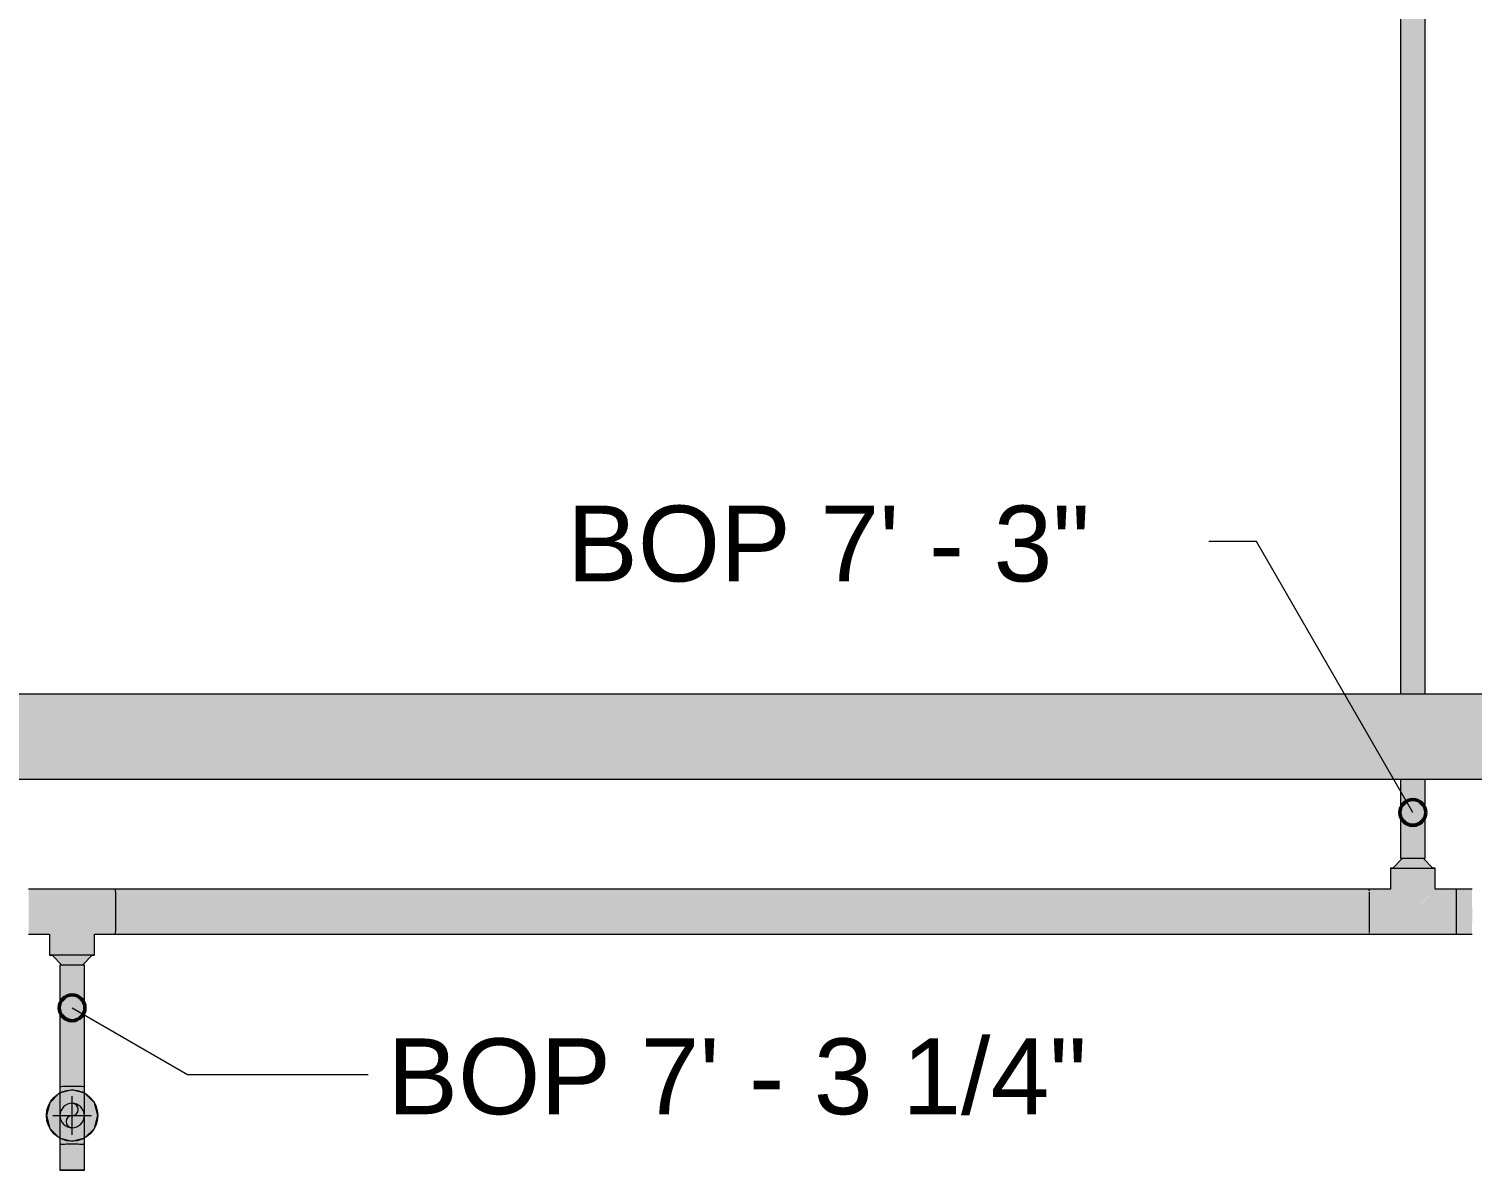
# Model space of a CAD drawing. Header units: inches. Extents: x -3385 to 41, y 7 to 1342.
# Drawn here: x -503.7 to -391.4, y 45.6 to 134.4 of the extents above; entities that cross this region are included whole.
import ezdxf

# ---------------------------------------------------------------- set-up
doc = ezdxf.new("R2010")
doc.units = ezdxf.units.IN
doc.header["$MEASUREMENT"] = 0
for name, color, linetype, lineweight in [('A-ANNO-NOTE', 131, 'Continuous', 9), ('G-ANNO-DIMS', 111, 'Continuous', 9), ('P-PIPE', 3, 'Continuous', 9), ('P-PIPE-CNTR', 3, 'Continuous', 9)]:
    doc.layers.add(name, color=color, linetype=linetype, lineweight=lineweight)
doc.styles.add('Arial', font='arial.ttf', dxfattribs={"height": 5.901198})

msp = doc.modelspace()

# ---------------------------------------------------------------- hatches: boundary and pattern name
at = {"layer": 'A-ANNO-NOTE'}
h = msp.add_hatch(color=256, dxfattribs=at)
edge = h.paths.add_edge_path(flags=0)
edge.add_arc((-500.329, 49.885), 2, 0, 360)
msp.add_hatch(color=256, dxfattribs=at).paths.add_polyline_path([(-500.329, 47.885), (-499.329, 48.153), (-498.597, 48.885), (-498.329, 49.885), (-498.597, 50.885), (-499.329, 51.617), (-500.329, 51.885), (-501.329, 51.617), (-502.061, 50.885), (-502.329, 49.885), (-502.061, 48.885), (-501.329, 48.153)], flags=0)
at = {"layer": 'P-PIPE'}
h = msp.add_hatch(color=256, dxfattribs=at)
h.paths.add_polyline_path([(-396.001, 69.905), (-396.001, 76.049), (-396.951, 76.049), (-396.951, 69.909), (-396.476, 69.906), (-396.247, 69.905)], flags=0)
h.paths.add_polyline_path([(-396.001, 82.674), (-396.001, 145.495), (-396.951, 145.498), (-396.945, 82.674), (-396.205, 82.674)], flags=0)
h = msp.add_hatch(color=256, dxfattribs=at)
h.paths.add_polyline_path([(-396.001, 69.905), (-395.051, 69.909), (-395.053, 76.049), (-396.001, 76.049)], flags=0)
h.paths.add_polyline_path([(-396.001, 82.674), (-395.051, 82.674), (-395.051, 145.499), (-395.526, 145.496), (-396.001, 145.495), (-396.001, 95.377)], flags=0)
for points in [[(-409.771, 79.361), (-230.977, 79.361), (-230.983, 82.674), (-587.02, 82.674), (-587.015, 81.632), (-587.013, 79.361), (-427.246, 79.361)], [(-567.045, 76.049), (-230.983, 76.049), (-230.979, 77.019), (-230.977, 79.361), (-587.013, 79.361), (-587.013, 76.049), (-584.519, 76.049)], [(-395.998, 69.121), (-394.438, 69.128), (-395.188, 69.907), (-396.823, 69.898), (-397.563, 69.128), (-396.247, 69.122), (-395.999, 69.121)], [(-395.997, 65.735), (-394.251, 67.492), (-394.251, 69.128), (-394.761, 69.123), (-397.69, 69.126), (-397.751, 69.128), (-397.751, 67.492), (-396.45, 66.188), (-396.292, 66.029)], [(-497.145, 63.992), (-496.944, 63.992), (-496.94, 65.081), (-496.944, 67.492), (-503.715, 67.478), (-503.712, 66.623), (-503.715, 63.992), (-502.079, 63.992), (-500.779, 65.296), (-500.326, 65.749), (-498.578, 63.992), (-498.479, 63.992)], [(-392.611, 65.742), (-391.383, 65.742), (-391.386, 67.492), (-392.615, 67.492), (-392.612, 66.319), (-392.611, 65.742)], [(-498.579, 62.356), (-498.579, 63.992), (-499.089, 64.51), (-500.326, 65.749), (-502.079, 63.992), (-502.079, 62.356), (-501.456, 62.362), (-498.627, 62.358)], [(-496.626, 63.992), (-399.387, 63.992), (-399.384, 64.867), (-399.383, 65.742), (-496.94, 65.742), (-496.942, 63.992)], [(-392.296, 63.992), (-391.386, 63.993), (-391.383, 65.165), (-391.383, 65.742), (-392.611, 65.742), (-392.615, 63.992)], [(-498.77, 62.353), (-499.117, 62.361), (-502.019, 62.356), (-501.268, 62.361), (-498.819, 62.357), (-498.767, 62.356)], [(-499.515, 61.577), (-498.767, 62.356), (-500.083, 62.362), (-501.892, 62.356), (-501.142, 61.577), (-499.516, 61.577)], [(-501.279, 52.129), (-500.804, 52.132), (-500.329, 52.133), (-500.329, 61.579), (-501.279, 61.575), (-501.279, 52.13)], [(-499.379, 52.129), (-499.379, 61.575), (-499.854, 61.578), (-500.329, 61.579), (-500.329, 52.133), (-499.396, 52.129)], [(-500.329, 48.935), (-500.083, 48.968), (-499.854, 49.063), (-499.657, 49.214), (-499.506, 49.41), (-499.411, 49.639), (-499.379, 49.885), (-499.411, 50.131), (-499.506, 50.36), (-499.657, 50.557), (-499.854, 50.708), (-500.083, 50.803), (-500.329, 50.835), (-500.575, 50.803), (-500.804, 50.708), (-501.001, 50.557), (-501.152, 50.36), (-501.247, 50.131), (-501.279, 49.885), (-501.247, 49.639), (-501.152, 49.41), (-501.001, 49.214), (-500.804, 49.063), (-500.575, 48.968)], [(-501.279, 45.641), (-500.804, 45.644), (-500.329, 45.645), (-500.329, 47.645), (-501.279, 47.641)]]:
    msp.add_hatch(color=256, dxfattribs=at).paths.add_polyline_path(points, flags=0)
h = msp.add_hatch(color=256, dxfattribs=at)
h.paths.add_polyline_path([(-496.94, 66.617), (-496.94, 66.617), (-479.67, 66.542)], flags=0)
h.paths.add_polyline_path([(-399.383, 65.742), (-399.387, 67.492), (-496.944, 67.492), (-496.94, 66.617), (-496.94, 65.742), (-399.383, 65.742)], flags=0)
h = msp.add_hatch(color=256, dxfattribs=at)
h.paths.add_polyline_path([(-392.615, 63.992), (-392.612, 64.499), (-399.384, 64.499), (-399.385, 63.992)], flags=0)
h.paths.add_polyline_path([(-392.612, 64.499), (-392.615, 67.492), (-394.251, 67.492), (-394.761, 66.974), (-395.997, 65.735), (-397.751, 67.492), (-399.387, 67.492), (-399.384, 66.611), (-399.384, 64.499)], flags=0)
h.paths.add_polyline_path([(-392.713, 64.867), (-399.383, 65.282), (-399.383, 65.282)], flags=0)
h = msp.add_hatch(color=256, dxfattribs=at)
h.paths.add_polyline_path([(-501.28, 47.641), (-500.805, 47.644), (-500.329, 47.645), (-500.34, 48.935), (-500.583, 48.969), (-500.807, 49.063), (-501.005, 49.217), (-501.17, 49.451), (-501.209, 49.523), (-501.262, 49.702), (-501.28, 49.881), (-501.28, 49.212)], flags=0)
h.paths.add_polyline_path([(-501.28, 49.885), (-501.247, 50.133), (-501.117, 50.418), (-500.983, 50.575), (-500.79, 50.714), (-500.574, 50.803), (-500.329, 50.836), (-500.329, 52.133), (-501.28, 52.129), (-501.28, 49.885)], flags=0)
h = msp.add_hatch(color=256, dxfattribs=at)
h.paths.add_polyline_path([(-499.379, 47.641), (-499.379, 49.879), (-499.411, 49.637), (-499.542, 49.352), (-499.675, 49.195), (-499.887, 49.048), (-500.083, 48.966), (-500.329, 48.934), (-500.329, 47.645), (-499.411, 47.642)], flags=0)
h.paths.add_polyline_path([(-499.379, 49.885), (-499.379, 52.129), (-499.854, 52.132), (-500.329, 52.133), (-500.328, 50.835), (-500.076, 50.801), (-499.853, 50.708), (-499.657, 50.557), (-499.489, 50.318), (-499.45, 50.247), (-499.396, 50.067), (-499.379, 49.89)], flags=0)
h = msp.add_hatch(color=256, dxfattribs=at)
h.paths.add_polyline_path([(-500.329, 48.934), (-500.079, 48.968), (-499.851, 49.063), (-499.655, 49.216), (-499.505, 49.413), (-499.411, 49.641), (-499.379, 49.889), (-499.411, 50.132), (-499.507, 50.361), (-499.658, 50.557), (-499.855, 50.708), (-500.084, 50.803), (-500.331, 50.835), (-500.576, 50.803), (-500.806, 50.707), (-501.002, 50.556), (-501.154, 50.358), (-501.248, 50.128), (-501.279, 49.877), (-501.247, 49.636), (-501.15, 49.406), (-500.999, 49.21), (-500.8, 49.059), (-500.57, 48.966), (-500.34, 48.935)], flags=0)
h.paths.add_polyline_path([(-500.329, 48.935), (-500.585, 48.972), (-500.804, 49.063), (-501.007, 49.221), (-501.152, 49.41), (-501.247, 49.639), (-501.279, 49.888), (-501.245, 50.136), (-501.152, 50.36), (-501.001, 50.557), (-500.804, 50.708), (-500.575, 50.803), (-500.329, 50.835), (-500.082, 50.802), (-499.854, 50.708), (-499.656, 50.556), (-499.506, 50.36), (-499.411, 50.127), (-499.379, 49.885), (-499.414, 49.634), (-499.506, 49.41), (-499.664, 49.208), (-499.854, 49.063), (-500.093, 48.966)], flags=0)
h = msp.add_hatch(color=256, dxfattribs=at)
h.paths.add_polyline_path([(-499.657, 47.643), (-499.657, 47.643), (-499.657, 45.651)], flags=0)
h.paths.add_polyline_path([(-499.379, 45.641), (-499.379, 47.641), (-499.856, 47.644), (-500.329, 47.645), (-500.329, 45.645), (-499.396, 45.641)], flags=0)

# ---------------------------------------------------------------- linework, layer by layer
at = {"layer": 'A-ANNO-NOTE'}
for p, q in [((-500.329, 51.885), (-501.329, 51.617)), ((-499.329, 51.617), (-500.329, 51.885)), ((-502.061, 50.885), (-502.329, 49.885)), ((-501.329, 51.617), (-502.061, 50.885)), ((-498.597, 50.885), (-499.329, 51.617)), ((-498.329, 49.885), (-498.597, 50.885)), ((-502.329, 49.885), (-502.061, 48.885)), ((-498.597, 48.885), (-498.329, 49.885)), ((-502.061, 48.885), (-501.329, 48.153)), ((-499.329, 48.153), (-498.597, 48.885)), ((-501.329, 48.153), (-500.329, 47.885)), ((-500.329, 47.885), (-499.329, 48.153))]:
    msp.add_line(p, q, dxfattribs=at)
msp.add_circle((-500.329, 49.885), 2, dxfattribs=at)
at = {"layer": 'G-ANNO-DIMS'}
for p, q in [((-408.168, 94.541), (-419.93, 94.541)), ((-396.001, 73.466), (-408.168, 94.541)), ((-500.329, 58.266), (-491.353, 53.084)), ((-491.353, 53.084), (-477.3, 53.084))]:
    msp.add_line(p, q, dxfattribs=at)
at = {"layer": 'G-ANNO-DIMS', "lineweight": 50}
for centre in [(-396.001, 73.466), (-500.329, 58.266)]:
    msp.add_circle(centre, 1, dxfattribs=at)
at = {"layer": 'P-PIPE'}
for p, q in [((-396.951, 145.499), (-396.951, 82.674)), ((-395.051, 82.674), (-395.051, 145.499)), ((-230.983, 82.674), (-587.02, 82.674)), ((-587.02, 76.049), (-230.983, 76.049)), ((-396.951, 76.049), (-396.951, 69.909)), ((-395.051, 69.909), (-395.051, 76.049)), ((-396.813, 69.909), (-397.563, 69.128)), ((-395.188, 69.909), (-394.438, 69.128)), ((-397.751, 69.128), (-397.751, 67.492)), ((-394.251, 67.492), (-394.251, 69.128)), ((-496.944, 67.492), (-503.715, 67.492)), ((-399.387, 67.492), (-496.944, 67.492)), ((-397.751, 67.492), (-399.387, 67.492)), ((-392.615, 67.492), (-394.251, 67.492)), ((-391.386, 67.492), (-392.615, 67.492)), ((-503.715, 63.992), (-502.079, 63.992)), ((-502.079, 63.992), (-502.079, 62.356)), ((-498.579, 63.992), (-496.944, 63.992)), ((-498.579, 62.356), (-498.579, 63.992)), ((-496.944, 63.992), (-399.387, 63.992)), ((-399.387, 63.992), (-392.615, 63.992)), ((-392.615, 63.992), (-391.386, 63.992)), ((-501.142, 61.575), (-501.892, 62.356)), ((-498.767, 62.356), (-499.517, 61.575)), ((-501.279, 61.575), (-501.279, 52.129)), ((-499.379, 52.129), (-499.379, 61.575)), ((-501.28, 52.129), (-501.28, 47.641)), ((-499.379, 47.641), (-499.379, 52.129)), ((-501.279, 47.641), (-501.279, 45.641)), ((-499.379, 45.641), (-499.379, 47.641))]:
    msp.add_line(p, q, dxfattribs=at)
for centre, radius, start, end in [((-500.329, 49.885), 0.95, 0, 180), ((-500.329, 50.36), 0.475, 270, 90), ((-500.329, 49.885), 0.95, 180, 360), ((-500.329, 49.41), 0.475, 90, 270)]:
    msp.add_arc(centre, radius, start, end, dxfattribs=at)
for centre, major_axis, ratio, start_param, end_param in [((-396.001, 69.909), (0.95, 0), 0.0041666, 3.1415927, 4.712389), ((-396.001, 69.909), (0.95, 0), 0.0041666, 4.712389, 6.2831853), ((-396.001, 69.128), (1.75, 0), 0.0041666, 2.6833627, 3.1415927), ((-396.001, 69.128), (1.75, 0), 0.0041666, 3.1436082, 6.2831853), ((-396.001, 69.128), (1.75, 0), 0.0041666, 0.0020155, 0.4575732), ((-496.944, 65.742), (0, 1.75), 0.002028, 6.0255526, 6.2831853), ((-496.944, 65.742), (0, 1.75), 0.002028, 6.154357, 6.2831853), ((-496.944, 65.742), (0, 1.75), 0.002028, 5.8925576, 6.0213859), ((-399.387, 65.742), (0, 1.75), 0.0020156, 6.1501904, 6.2790187), ((-399.387, 65.742), (0, 1.75), 0.002028, 6.0213859, 6.150213), ((-399.387, 65.742), (0, 1.75), 0.0020156, 5.888391, 6.0172193), ((-392.615, 65.742), (0, 1.75), 0.0020156, 6.1501904, 6.2790187), ((-392.615, 65.742), (0, 1.75), 0.0020156, 6.0213859, 6.1502142), ((-392.615, 65.742), (0, 1.75), 0.0020156, 5.888391, 6.0172193), ((-496.944, 65.742), (0, 1.75), 0.002028, 5.7637532, 5.8925815), ((-496.944, 65.742), (0, 1.75), 0.002028, 5.5019538, 5.7603148), ((-496.944, 65.742), (0, 1.75), 0.002028, 5.5026306, 5.7595865), ((-496.944, 65.742), (0, 1.75), 0.002028, 5.2401544, 5.4982253), ((-496.944, 65.742), (0, 1.75), 0.002028, 5.2405436, 5.4977871), ((-496.944, 65.742), (0, 1.75), 0.002028, 4.978355, 5.2362354), ((-496.944, 65.742), (0, 1.75), 0.002028, 4.9785546, 5.2359878), ((-399.387, 65.742), (0, 1.75), 0.0020156, 5.498458, 5.7554199), ((-399.387, 65.742), (0, 1.75), 0.0020156, 5.2363734, 5.4936205), ((-399.387, 65.742), (0, 1.75), 0.0020156, 4.9743854, 5.2318211), ((-392.615, 65.742), (0, 1.75), 0.0020156, 5.7595865, 5.8884148), ((-392.615, 65.742), (0, 1.75), 0.0020156, 5.498458, 5.7554199), ((-392.615, 65.742), (0, 1.75), 0.0020156, 5.4977871, 5.7561421), ((-392.615, 65.742), (0, 1.75), 0.0020156, 5.2359878, 5.4940551), ((-392.615, 65.742), (0, 1.75), 0.0020156, 5.2363734, 5.4936205), ((-392.615, 65.742), (0, 1.75), 0.0020156, 4.9743854, 5.2318211), ((-392.615, 65.742), (0, 1.75), 0.0020156, 4.9741884, 5.2320662), ((-496.944, 65.742), (0, 1.75), 0.002028, 4.7165556, 4.974284), ((-496.944, 65.742), (0, 1.75), 0.002028, 4.7166036, 4.9741884), ((-496.944, 65.742), (0, 1.75), 0.002028, 4.4547562, 4.7123433), ((-496.944, 65.742), (0, 1.75), 0.002028, 4.4546629, 4.712389), ((-496.944, 65.742), (0, 1.75), 0.002028, 4.1929568, 4.4503926), ((-496.944, 65.742), (0, 1.75), 0.002028, 4.1927118, 4.4505896), ((-399.387, 65.742), (0, 1.75), 0.0020156, 4.1885425, 4.446423), ((-399.387, 65.742), (0, 1.75), 0.0020156, 4.7124347, 4.9700217), ((-399.387, 65.742), (0, 1.75), 0.0020156, 4.4504939, 4.7082223), ((-399.387, 65.742), (0, 1.75), 0.002028, 4.4505896, 4.7081744), ((-392.615, 65.742), (0, 1.75), 0.0020156, 4.7124347, 4.9700217), ((-392.615, 65.742), (0, 1.75), 0.0020156, 4.712389, 4.9701151), ((-392.615, 65.742), (0, 1.75), 0.0020156, 4.4504939, 4.7082223), ((-392.615, 65.742), (0, 1.75), 0.0020156, 4.4505896, 4.7081744), ((-392.615, 65.742), (0, 1.75), 0.0020156, 4.1885425, 4.446423), ((-392.615, 65.742), (0, 1.75), 0.0020156, 4.1887902, 4.4462233), ((-496.944, 65.742), (0, 1.75), 0.002028, 3.4075587, 3.536387), ((-496.944, 65.742), (0, 1.75), 0.002028, 3.2745638, 3.403392), ((-496.944, 65.742), (0, 1.75), 0.002028, 3.6686358, 3.9269908), ((-496.944, 65.742), (0, 1.75), 0.002028, 3.6693581, 3.92632), ((-496.944, 65.742), (0, 1.75), 0.002028, 3.5363631, 3.6651914), ((-496.944, 65.742), (0, 1.75), 0.002028, 3.9307229, 4.1887902), ((-496.944, 65.742), (0, 1.75), 0.002028, 3.9311575, 4.1884046), ((-399.387, 65.742), (0, 1.75), 0.0020156, 3.1415927, 3.3992254), ((-399.387, 65.742), (0, 1.75), 0.0020156, 3.6644631, 3.9228242), ((-399.387, 65.742), (0, 1.75), 0.0020156, 3.5321965, 3.6610248), ((-399.387, 65.742), (0, 1.75), 0.0020156, 3.9265527, 4.1846236), ((-392.615, 65.742), (0, 1.75), 0.0020156, 3.1415927, 3.3992254), ((-392.615, 65.742), (0, 1.75), 0.0020156, 3.5321965, 3.6610248), ((-392.615, 65.742), (0, 1.75), 0.0020156, 3.403392, 3.5322203), ((-392.615, 65.742), (0, 1.75), 0.0020156, 3.6644631, 3.9228242), ((-392.615, 65.742), (0, 1.75), 0.0020156, 3.6651914, 3.9221473), ((-392.615, 65.742), (0, 1.75), 0.0020156, 3.9265527, 4.1846236), ((-392.615, 65.742), (0, 1.75), 0.0020156, 3.9269908, 4.1842344), ((-496.944, 65.742), (0, 1.75), 0.002028, 3.1457593, 3.2745876), ((-399.387, 65.742), (0, 1.75), 0.002028, 3.1415927, 3.2704209), ((-392.615, 65.742), (0, 1.75), 0.0020156, 3.1415927, 3.2704209), ((-500.329, 62.356), (1.75, 0), 0.0041666, 0, 3.1395647), ((-500.329, 62.356), (1.75, 0), 0.0041666, 3.1415927, 3.5998248), ((-500.329, 62.356), (1.75, 0), 0.0041666, 5.825614, 6.2811574), ((-500.329, 61.575), (0.95, 0), 0.0041666, 1.5707963, 3.1415927), ((-500.329, 61.575), (0.95, 0), 0.0041666, 0, 1.5707963), ((-500.329, 52.129), (0.951, 0), 0.0041666, 1.5707963, 3.1415927), ((-500.329, 52.129), (0.95, 0), 0.0041666, 2.35716, 2.6179939), ((-500.329, 52.129), (0.95, 0), 0.0041666, 2.094919, 2.3561945), ((-500.329, 52.129), (0.95, 0), 0.0041666, 1.8328286, 2.0943951), ((-500.329, 52.129), (0.95, 0), 0.0041666, 1.5707963, 1.8325957), ((-500.329, 52.129), (0.951, 0), 0.0041666, 0, 1.5707963), ((-500.329, 52.129), (0.95, 0), 0.0041666, 1.3089969, 1.5707963), ((-500.329, 52.129), (0.95, 0), 0.0041666, 1.0471976, 1.3087641), ((-500.329, 52.129), (0.95, 0), 0.0041666, 0.7853982, 1.0466737), ((-500.329, 52.129), (0.95, 0), 0.0041666, 0.5235988, 0.7844327), ((-500.329, 47.641), (0.951, 0), 0.0041666, 2.8797933, 3.1415927), ((-500.329, 47.641), (0.951, 0), 0.0041666, 1.5707963, 2.8776969), ((-500.329, 47.641), (0.95, 0), 0.0041666, 2.35716, 2.6179939), ((-500.329, 47.641), (0.95, 0), 0.0041666, 2.094919, 2.3561945), ((-500.329, 47.641), (0.95, 0), 0.0041666, 1.8328286, 2.0943951), ((-500.329, 47.641), (0.95, 0), 0.0041666, 1.5707963, 1.8325957), ((-500.329, 47.641), (0.95, 0), 0.0041666, 1.3089969, 1.5707963), ((-500.329, 47.641), (0.951, 0), 0.0041666, 1.3092138, 1.5707963), ((-500.329, 47.641), (0.95, 0), 0.0041666, 1.0471976, 1.3087641), ((-500.329, 47.641), (0.951, 0), 0.0041666, 1.047647, 1.3089969), ((-500.329, 47.641), (0.95, 0), 0.0041666, 0.7853982, 1.0466737), ((-500.329, 47.641), (0.951, 0), 0.0041666, 0.7861384, 1.0471976), ((-500.329, 47.641), (0.95, 0), 0.0041666, 0.5235988, 0.7844327), ((-500.329, 47.641), (0.951, 0), 0.0041666, 0.5247803, 0.7853982), ((-500.329, 47.641), (0.951, 0), 0.0041666, 0.2638957, 0.5235988), ((-500.329, 47.641), (0.951, 0), 0.0041666, 0, 0.2617994), ((-500.329, 45.641), (0.95, 0), 0.0041666, 1.5707963, 3.1415927), ((-500.329, 45.641), (0.95, 0), 0.0041666, 3.1415927, 4.712389), ((-500.329, 45.641), (0.95, 0), 0.0041666, 0, 1.5707963), ((-500.329, 45.641), (0.95, 0), 0.0041666, 4.712389, 6.2831853)]:
    msp.add_ellipse(centre, major_axis=major_axis, ratio=ratio, start_param=start_param, end_param=end_param, dxfattribs=at)
at = {"layer": 'P-PIPE-CNTR'}
for p, q in [((-500.329, 48.385), (-500.329, 51.385)), ((-501.829, 49.885), (-498.829, 49.885))]:
    msp.add_line(p, q, dxfattribs=at)

# ---------------------------------------------------------------- next in the draw order: texts
at = {"layer": 'G-ANNO-DIMS', "char_height": 5.9012, "attachment_point": 1, "line_spacing_factor": 0.938532, "style": 'Arial', "bg_fill": 3, "box_fill_scale": 1.25, "bg_fill_color": 0, "bg_fill_transparency": 0}
for s, insert, width in [('BOP 7\' - 3"', (-461.81, 97.345), 48.456), ('BOP 7\' - 3 1/4"', (-475.8, 55.888), 64.872)]:
    msp.add_mtext(s, dxfattribs=dict(at, insert=insert, width=width))

doc.saveas('drawing.dxf')
